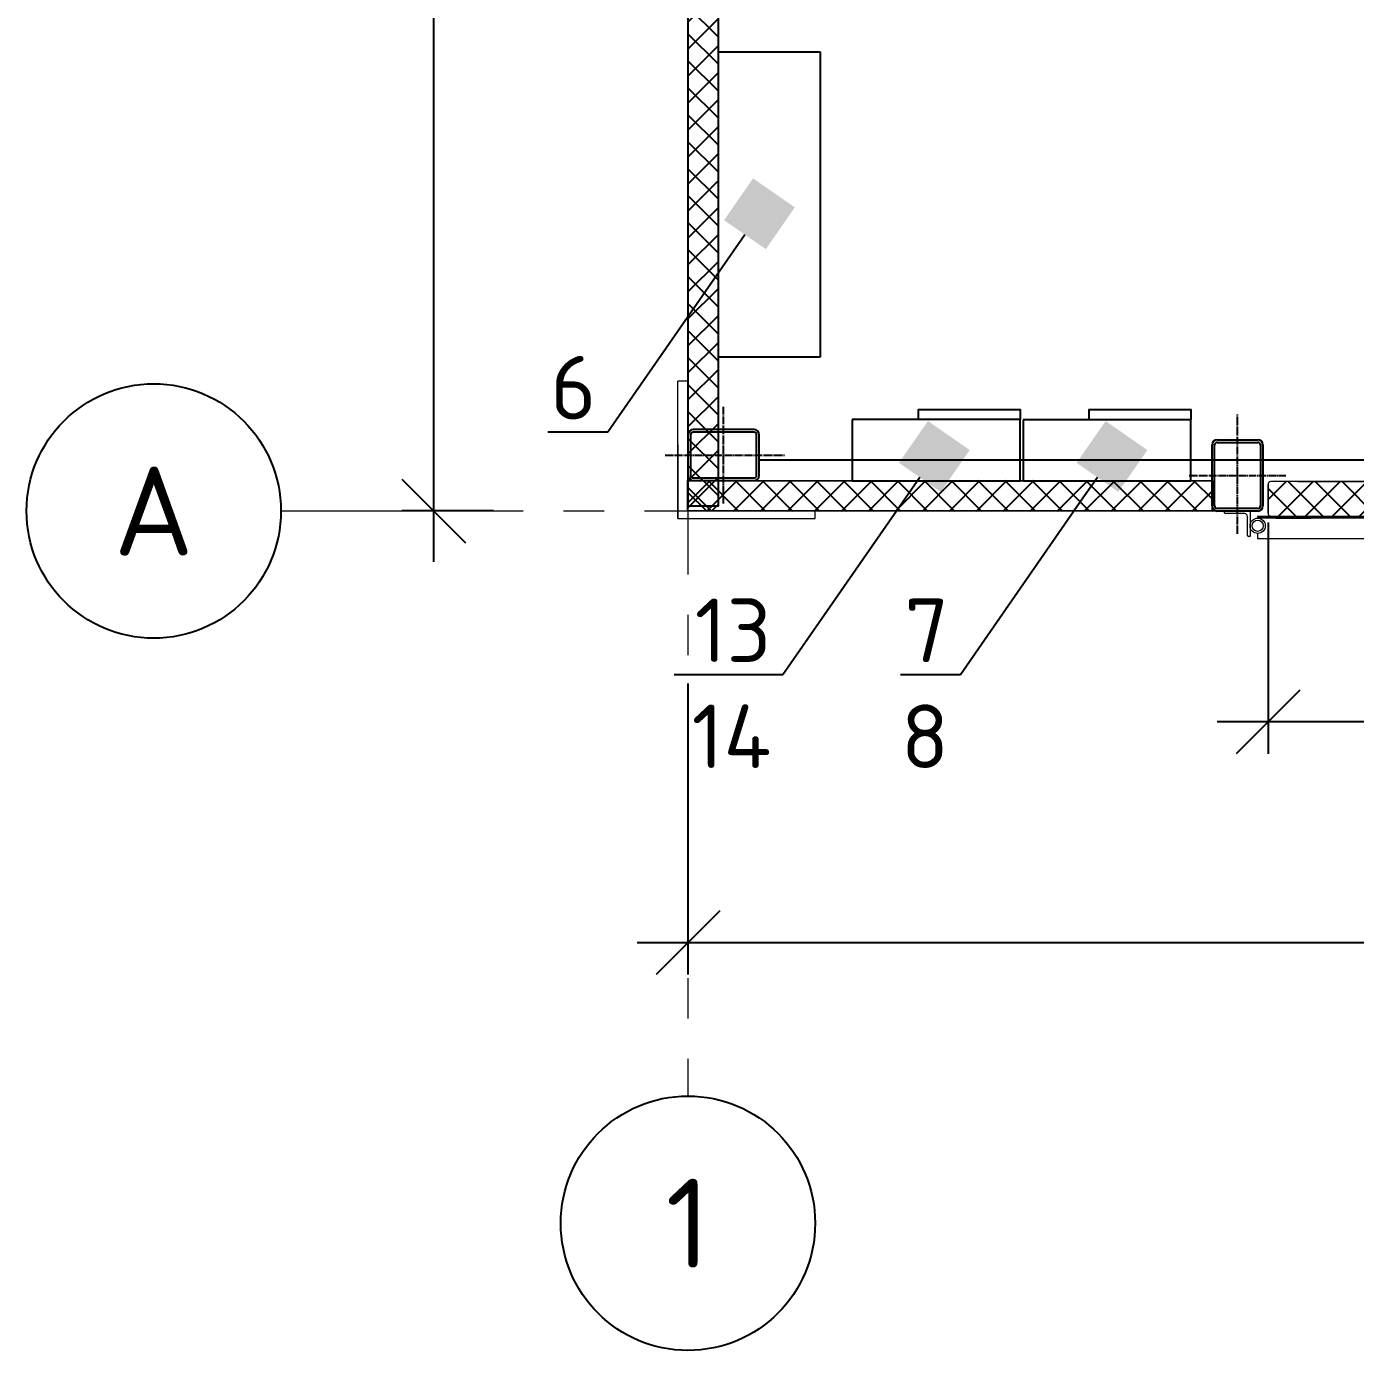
# Model space of a CAD drawing. Header units: millimetres. Extents: x 3795014 to 4300160, y 3869364 to 4016788.
# Drawn here: x 3873280 to 3875892, y 4006577 to 4009179 of the extents above; entities that cross this region are included whole.
import ezdxf
from ezdxf import colors
from ezdxf.entities.mleader import LeaderData, LeaderLine
from ezdxf.enums import TextEntityAlignment as Align
from ezdxf.math import Vec2, Vec3

# ---------------------------------------------------------------- set-up
doc = ezdxf.new("R2010")
doc.units = ezdxf.units.MM
for name, pattern in [('K5LT_AXLED', [19.5, 15, -1.5, 1.5, -1.5]), ('K5LT_BASIC', [0]), ('K5LT_THIN', [0]), ('осевая2', [28.575, 19.05, -3.175, 3.175, -3.175])]:
    doc.linetypes.add(name, pattern=pattern)
doc.layers.get('Defpoints').update_dxf_attribs({"color": 3})
doc.layers.add('1Оси', color=7, linetype='Continuous')
doc.layers.add('Системный слой', color=7, linetype='Continuous')
for name, color, linetype, lineweight in [('выноска', 7, 'Continuous', 18), ('оси', 7, 'осевая2', 13), ('размеры', 7, 'Continuous', 18), ('текст', 7, 'Continuous', 20)]:
    doc.layers.add(name, color=color, linetype=linetype, lineweight=lineweight)
doc.styles.add('ISOCPEUR', font='isocpeur.ttf')
doc.styles.add('ВНИПИТЕКСТ', font='isocpeui.ttf')
doc.styles.add('ГОСТ 2.304', font='isocpeur.ttf')
doc.dimstyles.new('СПДС$0', dxfattribs={"dimscale": 100, "dimtxt": 2.5, "dimasz": 2.5, "dimexe": 1.25, "dimexo": 0.004, "dimgap": 1, "dimtad": 1, "dimdec": 0, "dimtxsty": 'ВНИПИТЕКСТ', "dimblk": 'OBLIQUE', "dimcen": 0, "dimdle": 1.25, "dimclrd": 256, "dimclre": 256, "dimclrt": 256, "dimadec": 0, "dimazin": 2, "dimtfac": 1, "dimtdec": 0, "dimtmove": 1, "dimatfit": 3, "dimldrblk": 'NONE', "dimfxl": 1, "dimlwd": -1, "dimlwe": -1, "dimarcsym": 0})

# ---------------------------------------------------------------- blocks, each defined once
blk = doc.blocks.new('U37')
at = {"layer": 'Системный слой', "color": 7, "linetype": 'K5LT_THIN', "lineweight": 18}
for p, q in [((51.63, 233.61), (51.63, 244.41)), ((52.43, 244.41), (51.63, 244.41)), ((51.63, 239.41), (51.63, 233.61)), ((52.43, 236.94), (52.43, 234.21)), ((62.43, 233.61), (62.43, 234.21)), ((51.63, 233.61), (62.43, 233.61))]:
    blk.add_line(p, q, dxfattribs=at)
blk = doc.blocks.new('U50')
at = {"layer": 'Системный слой'}
h = blk.add_hatch(dxfattribs=at)
h.set_pattern_fill('', angle=45, style=0, pattern_type=0)
h.set_pattern_definition([(45, (0, 0), (-1.06066, 1.06066), []), (135, (0, 0), (-1.06066, -1.06066), [])])
h.paths.add_polyline_path([(100.38, 236.53), (98.26, 236.53), (98.15, 236.5), (98.07, 236.41), (98.04, 236.3), (98.04, 234.03), (98.07, 233.92), (98.16, 233.84), (98.26, 233.81), (133.81, 233.81), (133.93, 233.84), (134.01, 233.93), (134.04, 234.03), (134.04, 236.3), (134.01, 236.42), (133.92, 236.5), (133.81, 236.53), (131.85, 236.53)])
at = {"layer": 'Системный слой', "color": 7, "linetype": 'K5LT_THIN', "lineweight": 18}
for p, q in [((98.04, 234.03), (98.04, 236.3)), ((98.04, 236.3), (98.04, 234.03)), ((100.38, 236.53), (98.26, 236.53)), ((133.81, 236.53), (98.26, 236.53)), ((100.38, 236.53), (131.85, 236.53)), ((133.81, 236.53), (131.85, 236.53)), ((134.04, 236.3), (134.04, 234.03)), ((134.04, 236.3), (134.04, 234.03)), ((134.04, 234.03), (134.04, 236.3)), ((94.62, 234.21), (96.62, 234.21)), ((94.62, 234.08), (94.62, 234.21)), ((96.62, 234.21), (96.62, 232.21)), ((96.62, 234.21), (96.62, 232.21)), ((96.2, 234.01), (94.69, 234.01)), ((96.42, 232.28), (96.42, 233.79)), ((97.22, 233.81), (98.02, 233.81)), ((97.22, 233.81), (97.22, 233.75)), ((97.22, 233.75), (98.02, 233.75)), ((98.64, 233.65), (97.22, 233.65)), ((98.02, 233.81), (135.01, 233.81)), ((98.02, 233.75), (135.01, 233.75)), ((98.64, 233.75), (98.64, 233.65)), ((98.64, 233.65), (101.42, 233.65)), ((134.21, 233.65), (101.42, 233.65)), ((123.98, 233.75), (123.98, 233.65)), ((123.98, 233.65), (133.01, 233.65)), ((131.3, 232.11), (132.84, 233.65)), ((133.01, 233.75), (133.01, 233.65)), ((134.09, 233.75), (134.09, 232.15)), ((134.21, 233.75), (134.21, 232.15)), ((135.01, 233.75), (135.01, 233.81)), ((96.62, 232.21), (96.49, 232.21)), ((97.22, 232.45), (97.22, 232.27)), ((97.22, 232.27), (97.22, 232.05)), ((97.22, 232.05), (131.24, 232.05)), ((131.24, 232.05), (131.3, 232.11)), ((134.21, 232.15), (134.09, 232.15))]:
    blk.add_line(p, q, dxfattribs=at)
for radius in [0.6, 0.44]:
    blk.add_circle((97.22, 233.05), radius, dxfattribs=at)
for centre, radius, start, end in [((98.26, 236.3), 0.225, 90, 180), ((98.26, 236.3), 0.225, 90, 180), ((133.81, 236.3), 0.225, 0, 90), ((133.81, 236.3), 0.225, 0, 90), ((94.69, 234.08), 0.072, 180, 270), ((96.2, 233.79), 0.22, 0, 90), ((98.26, 234.03), 0.225, 180, 270), ((98.26, 234.03), 0.225, 180, 270), ((133.81, 234.03), 0.225, 270, 0), ((133.81, 234.03), 0.225, 270, 0), ((96.49, 232.28), 0.072, 180, 270)]:
    blk.add_arc(centre, radius, start, end, dxfattribs=at)
blk = doc.blocks.new('_Oblique')
at = {"color": 0, "linetype": 'ByBlock', "lineweight": -2}
blk.add_line((-0.5, -0.5), (0.5, 0.5), dxfattribs=at)
blk = doc.blocks.new('*D124')
at = {"layer": 'Defpoints', "color": 0, "lineweight": 20, "transparency": 16777216}
for p in [(3875720.3, 4008236), (3876620.3, 4008241.8), (3875720.3, 4007812.6)]:
    blk.add_point(p, dxfattribs=at)
at = {"layer": 'размеры', "color": 0, "lineweight": -2, "transparency": 16777216}
for p, q in [((3875720.3, 4008204.7), (3875720.3, 4007750.1)), ((3876620.3, 4008210.6), (3876620.3, 4007750.1)), ((3876720.3, 4007812.6), (3875620.3, 4007812.6))]:
    blk.add_line(p, q, dxfattribs=at)
at = {"layer": 'размеры', "color": 0, "lineweight": -2, "transparency": 16777216, "xscale": 125, "yscale": 125, "zscale": 125, "rotation": 180}
blk.add_blockref('_Oblique', (3875720.3, 4007812.6), dxfattribs=at)
at = {"layer": 'размеры', "color": 0, "lineweight": -2, "transparency": 16777216, "xscale": 125, "yscale": 125, "zscale": 125}
blk.add_blockref('_Oblique', (3876620.3, 4007812.6), dxfattribs=at)
at = {"layer": 'размеры', "color": 0, "transparency": 16777216, "insert": (3876170.3, 4007906.4), "char_height": 125, "attachment_point": 5, "style": 'ГОСТ 2.304'}
blk.add_mtext('\\A1;900', dxfattribs=at)
blk = doc.blocks.new('_BoxFilled')
at = {"color": 0, "linetype": 'ByBlock', "lineweight": -2}
blk.add_line((-0.5, 0), (-1, 0), dxfattribs=at)
at = {"color": 0, "linetype": 'ByBlock', "lineweight": 20}
blk.add_solid([(-0.5, 0.5), (0.5, 0.5), (-0.5, -0.5), (0.5, -0.5)], dxfattribs=at)
blk = doc.blocks.new('*D127')
at = {"layer": 'Defpoints', "color": 0, "lineweight": 20, "transparency": 16777216}
for p in [(3874175.6, 4011127.3), (3874080, 4008227.3), (3874228.8, 4008227.3)]:
    blk.add_point(p, dxfattribs=at)
at = {"layer": 'размеры', "color": 0, "lineweight": -2, "transparency": 16777216}
for p, q in [((3874080, 4011227.3), (3874080, 4008127.3)), ((3874144.4, 4011127.3), (3874017.5, 4011127.3)), ((3874197.5, 4008227.3), (3874017.5, 4008227.3))]:
    blk.add_line(p, q, dxfattribs=at)
at = {"layer": 'размеры', "color": 0, "lineweight": -2, "transparency": 16777216, "xscale": 125, "yscale": 125, "zscale": 125}
for p, rotation in [((3874080, 4011127.3), 90), ((3874080, 4008227.3), 270)]:
    blk.add_blockref('_Oblique', p, dxfattribs=dict(at, rotation=rotation))
at = {"layer": 'размеры', "color": 0, "transparency": 16777216, "insert": (3873986.2, 4009677.3), "char_height": 125, "attachment_point": 5, "rotation": 90, "style": 'ГОСТ 2.304'}
blk.add_mtext('\\A1;2900', dxfattribs=at)
blk = doc.blocks.new('*D128')
at = {"layer": 'Defpoints', "color": 0, "lineweight": 20, "transparency": 16777216}
for p in [(3874580, 4007919.6), (3882080, 4007919.6), (3882080, 4007378.9)]:
    blk.add_point(p, dxfattribs=at)
at = {"layer": 'размеры', "color": 0, "lineweight": -2, "transparency": 16777216}
for p, q in [((3874580, 4007888.4), (3874580, 4007316.4)), ((3882080, 4007888.4), (3882080, 4007316.4)), ((3874480, 4007378.9), (3882180, 4007378.9))]:
    blk.add_line(p, q, dxfattribs=at)
at = {"layer": 'размеры', "color": 0, "lineweight": -2, "transparency": 16777216, "xscale": 125, "yscale": 125, "zscale": 125, "rotation": 180}
blk.add_blockref('_Oblique', (3874580, 4007378.9), dxfattribs=at)
at = {"layer": 'размеры', "color": 0, "lineweight": -2, "transparency": 16777216, "xscale": 125, "yscale": 125, "zscale": 125}
blk.add_blockref('_Oblique', (3882080, 4007378.9), dxfattribs=at)
at = {"layer": 'размеры', "color": 0, "transparency": 16777216, "insert": (3878330, 4007472.6), "char_height": 125, "attachment_point": 5, "style": 'ГОСТ 2.304'}
blk.add_mtext('\\A1;7500', dxfattribs=at)

msp = doc.modelspace()

# ---------------------------------------------------------------- hatches: boundary and pattern name
at = {"layer": 'Системный слой'}
h = msp.add_hatch(dxfattribs=at)
h.set_pattern_fill('', color=256, scale=25, angle=45, style=0, pattern_type=0)
h.set_pattern_definition([(45, (3873269.272, 4002361.97), (-26.5165, 26.5165), []), (135, (3873269.272, 4002361.97), (-26.5165, -26.5165), [])])
h.paths.add_polyline_path([(3874640, 4008227.3), (3874640, 4010932.1), (3874640, 4010963.3), (3874639.2, 4010965.6), (3874637.7, 4010966.8), (3874580, 4010966.8), (3874580, 4010957.2), (3874580, 4010897.2), (3874580, 4008272.3), (3874580, 4008227.3), (3874590, 4008227.3)])
h = msp.add_hatch(dxfattribs=at)
h.set_pattern_fill('', color=256, scale=25, angle=45, style=0, pattern_type=0)
h.set_pattern_definition([(45, (3873269.272, 4002371.96), (-26.5165, 26.5165), []), (135, (3873269.272, 4002371.96), (-26.5165, -26.5165), [])])
h.paths.add_polyline_path([(3875610.2, 4008226.8), (3875610.2, 4008286.8), (3874580, 4008287.3), (3874580, 4008227.3)])

# ---------------------------------------------------------------- linework, layer by layer
at = {"layer": '1Оси', "linetype": 'Continuous'}
for centre in [(3873530, 4008227.3), (3874580, 4006827.3)]:
    msp.add_circle(centre, 250, dxfattribs=at)
at = {"layer": 'оси', "ltscale": 25}
msp.add_line((3873780, 4008227.3), (3875670.2, 4008227.3), dxfattribs=at)
at = {"layer": 'оси', "ltscale": 25, "extrusion": (1, 0, 0), "elevation": 3874580}
msp.add_lwpolyline([(4008579, 0), (4007077.3, 0)], dxfattribs=at)
at = {"layer": 'Системный слой', "linetype": 'K5LT_BASIC'}
for p, q in [((3874640, 4008529.7), (3874640, 4009129.7)), ((3874640, 4009129.7), (3874840, 4009129.7)), ((3874840, 4009129.7), (3874840, 4008529.7)), ((3874840, 4008529.7), (3874640, 4008529.7)), ((3875233, 4008406.9), (3874903, 4008406.9)), ((3874903, 4008406.9), (3874903, 4008286.9)), ((3875233, 4008286.9), (3875233, 4008406.9)), ((3875568.6, 4008406.8), (3875238.6, 4008406.8)), ((3875238.6, 4008406.8), (3875238.6, 4008286.8)), ((3875568.6, 4008286.8), (3875568.6, 4008406.8)), ((3874903, 4008286.9), (3875233, 4008286.9)), ((3875238.6, 4008286.8), (3875568.6, 4008286.8))]:
    msp.add_line(p, q, dxfattribs=at)
at = {"layer": 'Системный слой', "linetype": 'K5LT_AXLED'}
for p, q in [((3874650, 4008242.3), (3874650, 4008432.3)), ((3875660.2, 4008182.2), (3875660.2, 4008417.2)), ((3874535, 4008337.3), (3874770, 4008337.3)), ((3875565.2, 4008297.2), (3875755.2, 4008297.2))]:
    msp.add_line(p, q, dxfattribs=at)
at = {"layer": 'Системный слой', "linetype": 'K5LT_THIN'}
for p, q in [((3874710, 4008387.3), (3874590, 4008387.3)), ((3874580, 4008377.3), (3874580, 4008297.3)), ((3874585, 4008377.3), (3874585, 4008297.3)), ((3874710, 4008382.3), (3874590, 4008382.3)), ((3874715, 4008297.3), (3874715, 4008377.3)), ((3874720, 4008297.3), (3874720, 4008377.3)), ((3875620.2, 4008367.2), (3875700.2, 4008367.2)), ((3875620.2, 4008362.2), (3875700.2, 4008362.2)), ((3875610.2, 4008237.2), (3875610.2, 4008357.2)), ((3875615.2, 4008237.2), (3875615.2, 4008357.2)), ((3875705.2, 4008357.2), (3875705.2, 4008237.2)), ((3875710.2, 4008357.2), (3875710.2, 4008237.2)), ((3877888.1, 4008327.3), (3874720, 4008327.3)), ((3874580, 4008227.3), (3874580, 4008287.3)), ((3874590, 4008292.3), (3874710, 4008292.3)), ((3874590, 4008287.3), (3874710, 4008287.3)), ((3875700.2, 4008232.2), (3875620.2, 4008232.2)), ((3875700.2, 4008227.2), (3875620.2, 4008227.2))]:
    msp.add_line(p, q, dxfattribs=at)
for points in [[(3874580, 4008237.3), (3874640, 4008237.3), (3874640, 4010966.8), (3874580, 4010966.8)], [(3875610.2, 4008226.8), (3874580, 4008227.3), (3874580, 4008287.3), (3875610.2, 4008286.8)]]:
    msp.add_lwpolyline(points, close=True, dxfattribs=at)
at = {"layer": 'Системный слой', "linetype": 'K5LT_BASIC'}
for points in [[(3875033, 4008406.9), (3875033, 4008426.9), (3875233, 4008426.9), (3875233, 4008406.9)], [(3875368.6, 4008406.8), (3875368.6, 4008426.8), (3875568.6, 4008426.8), (3875568.6, 4008406.8)]]:
    msp.add_lwpolyline(points, dxfattribs=at)
at = {"layer": 'Системный слой', "linetype": 'K5LT_THIN'}
for centre, radius, start, end in [((3874590, 4008377.3), 10, 90, 180), ((3874710, 4008377.3), 10, 0, 90), ((3874590, 4008377.3), 5, 90, 180), ((3874710, 4008377.3), 5, 0, 90), ((3875620.2, 4008357.2), 10, 90, 180), ((3875620.2, 4008357.2), 5, 90, 180), ((3875700.2, 4008357.2), 10, 0, 90), ((3875700.2, 4008357.2), 5, 0, 90), ((3874590, 4008297.3), 10, 180, 270), ((3874590, 4008297.3), 5, 180, 270), ((3874710, 4008297.3), 5, 270, 0), ((3874710, 4008297.3), 10, 270, 0), ((3875620.2, 4008237.2), 10, 180, 270), ((3875620.2, 4008237.2), 5, 180, 270), ((3875700.2, 4008237.2), 5, 270, 0), ((3875700.2, 4008237.2), 10, 270, 0)]:
    msp.add_arc(centre, radius, start, end, dxfattribs=at)

# ---------------------------------------------------------------- block references
at = {"layer": 'Системный слой', "xscale": 25, "yscale": 25, "zscale": 25}
for name in ['U37', 'U50']:
    msp.add_blockref(name, (3873269.3, 4002372), dxfattribs=at)

# ---------------------------------------------------------------- texts
at = {"layer": 'текст', "style": 'ГОСТ 2.304'}
for s, p in [('А', (3873530, 4008227.3)), ('1', (3874580, 4006827.3))]:
    msp.add_text(s, height=175, dxfattribs=at).set_placement(p, align=Align.MIDDLE_CENTER)

# ---------------------------------------------------------------- dimensions: what is measured, and where the dimension line sits
at = {"layer": 'размеры'}
dim = msp.add_linear_dim(base=(3874080, 4008227.3), p1=(3874175.6, 4011127.3), p2=(3874228.8, 4008227.3), angle=90, dimstyle='СПДС$0', override={"dimscale": 50, "dimexo": 0.625, "dimgap": 0.625, "dimrnd": 0.001, "dimtxsty": 'ГОСТ 2.304', "dimcen": 2.5, "dimdle": 2, "dimclrd": 0, "dimclre": 0, "dimclrt": 0, "dimtfac": 0.75, "dimtolj": 1, "dimlwd": -2, "dimlwe": -2, "dimarcsym": 1}, dxfattribs=at)
dim.commit()
dim.dimension.update_dxf_attribs({"geometry": '*D127', "text_midpoint": (3873986.2, 4009677.3)})
dim = msp.add_linear_dim(base=(3875720.3, 4007812.6), p1=(3876620.3, 4008241.8), p2=(3875720.3, 4008236), dimstyle='СПДС$0', override={"dimscale": 50, "dimexo": 0.625, "dimgap": 0.625, "dimrnd": 0.001, "dimtxsty": 'ГОСТ 2.304', "dimcen": 2.5, "dimdle": 2, "dimclrd": 0, "dimclre": 0, "dimclrt": 0, "dimtfac": 0.75, "dimtolj": 1, "dimlwd": -2, "dimlwe": -2, "dimarcsym": 1}, dxfattribs=at)
dim.commit()
dim.dimension.update_dxf_attribs({"geometry": '*D124', "text_midpoint": (3876170.3, 4007812.6), "dimtype": 160})
dim = msp.add_linear_dim(base=(3882080, 4007378.9), p1=(3874580, 4007919.6), p2=(3882080, 4007919.6), dimstyle='СПДС$0', override={"dimscale": 50, "dimexo": 0.625, "dimgap": 0.625, "dimrnd": 0.001, "dimtxsty": 'ГОСТ 2.304', "dimcen": 2.5, "dimdle": 2, "dimclrd": 0, "dimclre": 0, "dimclrt": 0, "dimtfac": 0.75, "dimtolj": 1, "dimlwd": -2, "dimlwe": -2, "dimarcsym": 1}, dxfattribs=at)
dim.commit()
dim.dimension.update_dxf_attribs({"geometry": '*D128', "text_midpoint": (3878330, 4007472.6)})

# ---------------------------------------------------------------- leaders
at = {"layer": 'выноска', "lineweight": 20, "ltscale": 100}
ml = msp.add_multileader_mtext('Standard', dxfattribs=at)
ml.set_content('6', color=256, style='ISOCPEUR')
ml.set_leader_properties()
ml.set_arrow_properties(name='BOXFILLED')
ml.build(insert=Vec2(0, 0))
ml.multileader.update_dxf_attribs({"text_left_attachment_type": 6, "text_right_attachment_type": 6, "dogleg_length": 0.36, "arrow_head_size": 100, "scale": 50})
ctx = ml.context
ctx.base_point, ctx.scale, ctx.char_height, ctx.arrow_head_size, ctx.landing_gap_size, ctx.plane_origin = Vec3(3874333.1, 4008382.3), 50, 125, 100, 4.5, Vec3(3874626, 4007881.7)
ctx.left_attachment, ctx.right_attachment, ctx.text_align_type = 6, 6, 2
notes = []
notes.append((ctx, [(0, (1, 1, 0), (3874422.6, 4008382.3), (-1, 0), 18, [(0, [(3874720.5, 4008811.5)], 0, [])])]))
ctx.mtext.insert, ctx.mtext.alignment, ctx.mtext.flow_direction = Vec3(3874400.1, 4008532.3), 3, 5
ml = msp.add_multileader_mtext('Standard', dxfattribs=at)
ml.set_content('13\\P14', color=256, style='ISOCPEUR')
ml.set_leader_properties()
ml.set_arrow_properties(name='BOXFILLED')
ml.build(insert=Vec2(0, 0))
ml.multileader.update_dxf_attribs({"text_left_attachment_type": 6, "text_right_attachment_type": 6, "dogleg_length": 0.36, "arrow_head_size": 100, "scale": 50})
ctx = ml.context
ctx.base_point, ctx.scale, ctx.char_height, ctx.arrow_head_size, ctx.landing_gap_size, ctx.plane_origin = Vec3(3874601.9, 4007905.3), 50, 125, 100, 4.5, Vec3(3874969.8, 4007404.7)
ctx.left_attachment, ctx.right_attachment, ctx.text_align_type = 6, 6, 2
notes.append((ctx, [(0, (1, 1, 0), (3874766.4, 4007905.3), (-1, 0), 18, [(0, [(3875064.3, 4008334.5)], 0, [])])]))
ctx.mtext.insert, ctx.mtext.alignment, ctx.mtext.flow_direction = Vec3(3874743.9, 4008055.3), 3, 5
ml = msp.add_multileader_mtext('Standard', dxfattribs=at)
ml.set_content('7\\P8', color=256, style='ISOCPEUR')
ml.set_leader_properties()
ml.set_arrow_properties(name='BOXFILLED')
ml.build(insert=Vec2(0, 0))
ml.multileader.update_dxf_attribs({"text_left_attachment_type": 6, "text_right_attachment_type": 6, "dogleg_length": 0.36, "arrow_head_size": 100, "scale": 50})
ctx = ml.context
ctx.base_point, ctx.scale, ctx.char_height, ctx.arrow_head_size, ctx.landing_gap_size, ctx.plane_origin = Vec3(3875026.1, 4007905.3), 50, 125, 100, 4.5, Vec3(3875319, 4007404.7)
ctx.left_attachment, ctx.right_attachment, ctx.text_align_type = 6, 6, 2
notes.append((ctx, [(0, (1, 1, 0), (3875115.6, 4007905.3), (-1, 0), 18, [(0, [(3875413.5, 4008334.5)], 0, [])])]))
ctx.mtext.insert, ctx.mtext.alignment, ctx.mtext.flow_direction = Vec3(3875093.1, 4008055.3), 3, 5
for ctx, leaders in notes:
    for number, flags, end, landing, length, lines in leaders:
        leader = LeaderData()
        leader.index, (leader.has_last_leader_line, leader.has_dogleg_vector, leader.attachment_direction) = number, flags
        leader.last_leader_point, leader.dogleg_vector, leader.dogleg_length = Vec3(end), Vec3(landing), length
        for number, points, colour, breaks in lines:
            line = LeaderLine()
            line.index, line.vertices, line.color, line.breaks = number, Vec3.list(points), colors.encode_raw_color(colour), breaks
            leader.lines.append(line)
        ctx.leaders.append(leader)

doc.saveas('drawing.dxf')
